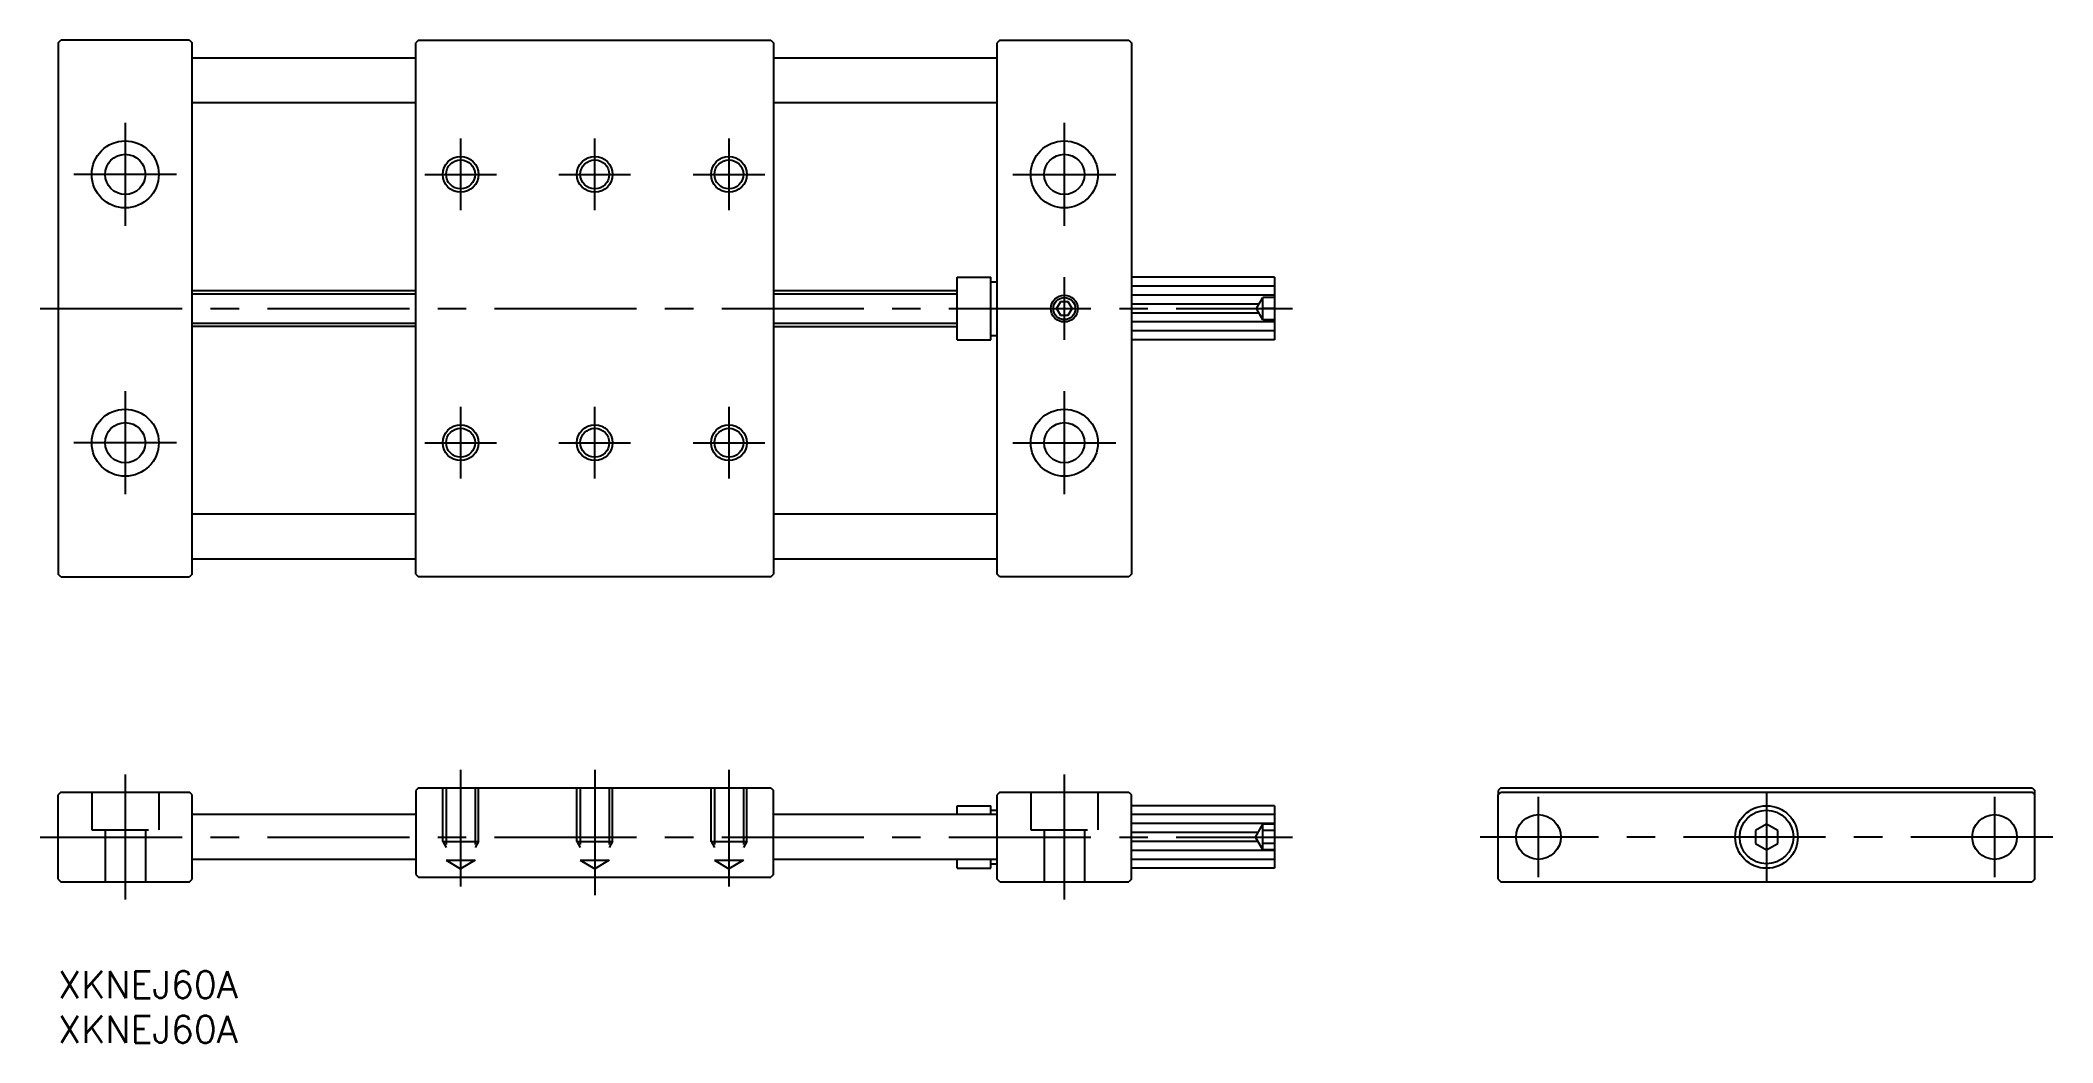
# Model space of a CAD drawing. Extents: x -2 to 223, y -8 to 104.
import ezdxf

# ---------------------------------------------------------------- set-up
doc = ezdxf.new("R2010")
doc.units = 0
doc.header["$LTSCALE"] = 0.5
doc.linetypes.add('CENTER', pattern=[50.8, 31.75, -6.35, 6.35, -6.35])
doc.linetypes.add('DASHED', pattern=[19.05, 12.7, -6.35])
for name, color, linetype in [('MSM_CENTER', 1, 'CENTER'), ('MSM_CONTINUOUS', 7, 'CONTINUOUS'), ('MSM_DASHED', 4, 'DASHED'), ('MSM_NARROW', 5, 'CONTINUOUS'), ('MSM_PART_NUMBER', 7, 'CONTINUOUS')]:
    doc.layers.add(name, color=color, linetype=linetype)
doc.styles.get("Standard").update_dxf_attribs({"font": 'txt.shx', "height": 3, "bigfont": 'bigfont.shx'})

# ---------------------------------------------------------------- blocks, each defined once
blk = doc.blocks.new('*U6')
at = {"layer": 'MSM_PART_NUMBER'}
blk.add_text('XKNEJ60A', height=3, dxfattribs=at).set_placement((0, -3))
blk = doc.blocks.new('*U7')
at = {"layer": 'MSM_PART_NUMBER'}
blk.add_text('XKNEJ60A', height=3, dxfattribs=at).set_placement((0, -8))

msp = doc.modelspace()

# ---------------------------------------------------------------- linework, layer by layer
at = {"layer": 'MSM_CENTER'}
for p, q in [((7.5, 94.83), (7.5, 83.33)), ((112.5, 94.83), (112.5, 83.33)), ((45, 93.08), (45, 85.08)), ((60, 85.08), (60, 93.08)), ((75, 93.08), (75, 85.08)), ((13.25, 89.08), (1.75, 89.08)), ((41, 89.08), (49, 89.08)), ((56, 89.08), (64, 89.08)), ((71, 89.08), (79, 89.08)), ((106.75, 89.08), (118.25, 89.08)), ((112.5, 77.58), (112.5, 70.58)), ((-2, 74.08), (138, 74.08)), ((7.5, 64.83), (7.5, 53.33)), ((45, 63.08), (45, 55.08)), ((60, 55.08), (60, 63.08)), ((75, 63.08), (75, 55.08)), ((112.5, 64.83), (112.5, 53.33)), ((13.25, 59.08), (1.75, 59.08)), ((41, 59.08), (49, 59.08)), ((56, 59.08), (64, 59.08)), ((71, 59.08), (79, 59.08)), ((106.75, 59.08), (118.25, 59.08)), ((7.5, 22), (7.5, 8)), ((45, 22.5), (45, 9.46)), ((60, 22.5), (60, 8.5)), ((75, 22.5), (75, 9.46)), ((112.5, 22), (112.5, 8)), ((165.51, 10.5), (165.51, 19.5)), ((191.01, 20), (191.01, 10)), ((216.51, 19.5), (216.51, 10.5)), ((-2, 15), (138, 15)), ((223.01, 15), (159.01, 15))]:
    msp.add_line(p, q, dxfattribs=at)
at = {"layer": 'MSM_CONTINUOUS'}
for p, q in [((0, 103.78), (0.3, 104.08)), ((0, 103.78), (0, 44.38)), ((14.7, 104.08), (0.3, 104.08)), ((14.7, 104.08), (15, 103.78)), ((15, 44.38), (15, 103.78)), ((40.3, 104.08), (40, 103.78)), ((40, 44.38), (40, 103.78)), ((40.3, 104.08), (79.7, 104.08)), ((79.7, 104.08), (80, 103.78)), ((80, 103.78), (80, 44.38)), ((105.3, 104.08), (105, 103.78)), ((105, 44.38), (105, 103.78)), ((105.3, 104.08), (119.7, 104.08)), ((119.7, 104.08), (120, 103.78)), ((120, 103.78), (120, 44.38)), ((40, 102.08), (15, 102.08)), ((105, 102.08), (80, 102.08)), ((40, 97.08), (15, 97.08)), ((105, 97.08), (80, 97.08)), ((100.5, 70.58), (100.5, 77.58)), ((100.5, 77.58), (104.3, 77.58)), ((104.3, 70.58), (104.3, 77.58)), ((104.3, 77.08), (105, 77.08)), ((136, 77.58), (120, 77.58)), ((136, 77.58), (136, 70.58)), ((40, 76.08), (15, 76.08)), ((100.5, 76.08), (80, 76.08)), ((112.07, 74.83), (111.63, 74.08)), ((112.93, 74.83), (112.07, 74.83)), ((113.37, 74.08), (112.93, 74.83)), ((40, 72.08), (15, 72.08)), ((80, 72.08), (100.5, 72.08)), ((111.63, 74.08), (112.07, 73.33)), ((112.07, 73.33), (112.93, 73.33)), ((112.93, 73.33), (113.37, 74.08)), ((100.5, 70.58), (104.3, 70.58)), ((104.3, 71.08), (105, 71.08)), ((136, 70.58), (120, 70.58)), ((40, 51.08), (15, 51.08)), ((105, 51.08), (80, 51.08)), ((40, 46.08), (15, 46.08)), ((105, 46.08), (80, 46.08)), ((0.3, 44.08), (0, 44.38)), ((0.3, 44.08), (14.7, 44.08)), ((15, 44.38), (14.7, 44.08)), ((40, 44.38), (40.3, 44.08)), ((79.7, 44.08), (40.3, 44.08)), ((79.7, 44.08), (80, 44.38)), ((105.3, 44.08), (105, 44.38)), ((119.7, 44.08), (105.3, 44.08)), ((120, 44.38), (119.7, 44.08)), ((40.3, 20.5), (40, 20.2)), ((40.3, 20.5), (79.7, 20.5)), ((79.7, 20.5), (80, 20.2)), ((161.31, 20.5), (161.01, 20.2)), ((161.31, 20.5), (220.71, 20.5)), ((220.71, 20.5), (221.01, 20.2)), ((0.3, 20), (0, 19.7)), ((0, 10.3), (0, 19.7)), ((0.3, 20), (14.7, 20)), ((15, 19.7), (14.7, 20)), ((15, 10.3), (15, 19.7)), ((40, 20.2), (40, 10.8)), ((80, 10.8), (80, 20.2)), ((100.5, 18.5), (104.3, 18.5)), ((100.5, 17.5), (100.5, 18.5)), ((104.3, 17.5), (104.3, 18.5)), ((105.3, 20), (105, 19.7)), ((105, 10.3), (105, 19.7)), ((105.3, 20), (119.7, 20)), ((119.7, 20), (120, 19.7)), ((120, 10.3), (120, 19.7)), ((136, 18.5), (120, 18.5)), ((136, 18.5), (136, 11.5)), ((161.01, 20.2), (161.01, 19.7)), ((161.01, 19.7), (161.31, 20)), ((161.01, 10.3), (161.01, 19.7)), ((161.31, 20), (220.71, 20)), ((221.01, 19.7), (220.71, 20)), ((221.01, 19.7), (221.01, 20.2)), ((221.01, 10.3), (221.01, 19.7)), ((40, 17.5), (15, 17.5)), ((105, 17.5), (80, 17.5)), ((104.3, 18), (105, 18)), ((191.01, 16.44), (189.76, 15.72)), ((192.26, 15.72), (191.01, 16.44)), ((189.76, 15.72), (189.76, 14.28)), ((189.76, 14.28), (191.01, 13.56)), ((191.01, 13.56), (192.26, 14.28)), ((192.26, 14.28), (192.26, 15.72)), ((40, 12.5), (15, 12.5)), ((105, 12.5), (80, 12.5)), ((100.5, 11.5), (100.5, 12.5)), ((100.5, 11.5), (104.3, 11.5)), ((104.3, 11.5), (104.3, 12.5)), ((104.3, 12), (105, 12)), ((136, 11.5), (120, 11.5)), ((0, 10.3), (0.3, 10)), ((0.3, 10), (14.7, 10)), ((14.7, 10), (15, 10.3)), ((40, 10.8), (40.3, 10.5)), ((40.3, 10.5), (79.7, 10.5)), ((80, 10.8), (79.7, 10.5)), ((105.3, 10), (105, 10.3)), ((105.3, 10), (119.7, 10)), ((120, 10.3), (119.7, 10)), ((161.01, 10.3), (161.31, 10)), ((161.31, 10), (220.71, 10)), ((221.01, 10.3), (220.71, 10))]:
    msp.add_line(p, q, dxfattribs=at)
for centre, radius in [((7.5, 89.08), 3.75), ((112.5, 89.08), 3.75), ((7.5, 89.08), 2.25), ((45, 89.08), 1.62), ((60, 89.08), 1.62), ((75, 89.08), 1.62), ((112.5, 89.08), 2.25), ((112.5, 74.08), 1.23), ((7.5, 59.08), 3.75), ((7.5, 59.08), 2.25), ((112.5, 59.08), 3.75), ((112.5, 59.08), 2.25), ((45, 59.08), 1.62), ((60, 59.08), 1.62), ((75, 59.08), 1.62), ((191.01, 15), 3.5), ((165.51, 15), 2.5), ((191.01, 15), 3), ((216.51, 15), 2.5)]:
    msp.add_circle(centre, radius, dxfattribs=at)
at = {"layer": 'MSM_DASHED'}
for p, q in [((133.98, 74.08), (134.7, 75.33)), ((134.7, 72.83), (134.7, 75.33)), ((136, 75.33), (134.7, 75.33)), ((134.7, 72.83), (133.98, 74.08)), ((136, 74.08), (134.7, 74.08)), ((136, 72.83), (134.7, 72.83)), ((43, 14.5), (43, 20.5)), ((43.38, 20.5), (43.38, 12.4)), ((46.62, 20.5), (46.62, 12.4)), ((47, 14.5), (47, 20.5)), ((58, 14.5), (58, 20.5)), ((58.38, 20.5), (58.38, 12.4)), ((61.62, 20.5), (61.62, 12.4)), ((62, 14.5), (62, 20.5)), ((73, 14.5), (73, 20.5)), ((73.38, 20.5), (73.38, 12.4)), ((76.62, 20.5), (76.62, 12.4)), ((77, 14.5), (77, 20.5)), ((3.75, 20), (3.75, 15.8)), ((11.25, 20), (11.25, 15.8)), ((108.75, 20), (108.75, 15.8)), ((116.25, 20), (116.25, 15.8)), ((3.75, 15.8), (11.25, 15.8)), ((5.25, 15.8), (5.25, 10)), ((9.75, 15.8), (9.75, 10)), ((108.75, 15.8), (116.25, 15.8)), ((110.25, 15.8), (110.25, 10)), ((114.75, 15.8), (114.75, 10)), ((133.87, 15), (134.7, 16.44)), ((134.7, 13.56), (134.7, 16.44)), ((136, 16.44), (134.7, 16.44)), ((43, 14.5), (47, 14.5)), ((43, 14.5), (43.38, 13.84)), ((47, 14.5), (46.62, 13.84)), ((58, 14.5), (62, 14.5)), ((58, 14.5), (58.38, 13.84)), ((62, 14.5), (61.62, 13.84)), ((73, 14.5), (77, 14.5)), ((73, 14.5), (73.38, 13.84)), ((77, 14.5), (76.62, 13.84)), ((134.7, 13.56), (133.87, 15)), ((136, 15.72), (134.7, 15.72)), ((136, 14.28), (134.7, 14.28)), ((136, 13.56), (134.7, 13.56)), ((43.38, 12.4), (46.62, 12.4)), ((43.38, 12.4), (45, 11.46)), ((46.62, 12.4), (45, 11.46)), ((58.38, 12.4), (61.62, 12.4)), ((58.38, 12.4), (60, 11.46)), ((61.62, 12.4), (60, 11.46)), ((73.38, 12.4), (76.62, 12.4)), ((73.38, 12.4), (75, 11.46)), ((76.62, 12.4), (75, 11.46))]:
    msp.add_line(p, q, dxfattribs=at)
at = {"layer": 'MSM_NARROW'}
for p, q in [((136, 76.58), (120, 76.58)), ((40, 75.7), (15, 75.7)), ((100.5, 75.7), (80, 75.7)), ((136, 75.58), (120, 75.58)), ((134.27, 74.58), (120, 74.58)), ((15, 72.46), (40, 72.46)), ((80, 72.46), (100.5, 72.46)), ((134.27, 73.58), (120, 73.58)), ((136, 72.58), (120, 72.58)), ((136, 71.58), (120, 71.58)), ((136, 17.5), (120, 17.5)), ((136, 16.5), (120, 16.5)), ((134.16, 15.5), (120, 15.5)), ((134.16, 14.5), (120, 14.5)), ((136, 13.5), (120, 13.5)), ((136, 12.5), (120, 12.5))]:
    msp.add_line(p, q, dxfattribs=at)
for centre, radius in [((45, 89.08), 2), ((60, 89.08), 2), ((75, 89.08), 2), ((112.5, 74.08), 1.5), ((45, 59.08), 2), ((60, 59.08), 2), ((75, 59.08), 2)]:
    msp.add_circle(centre, radius, dxfattribs=at)

# ---------------------------------------------------------------- block references
at = {"layer": 'MSM_CONTINUOUS'}
for name in ['*U6', '*U7']:
    msp.add_blockref(name, (0, 0), dxfattribs=at)

doc.saveas('drawing.dxf')
